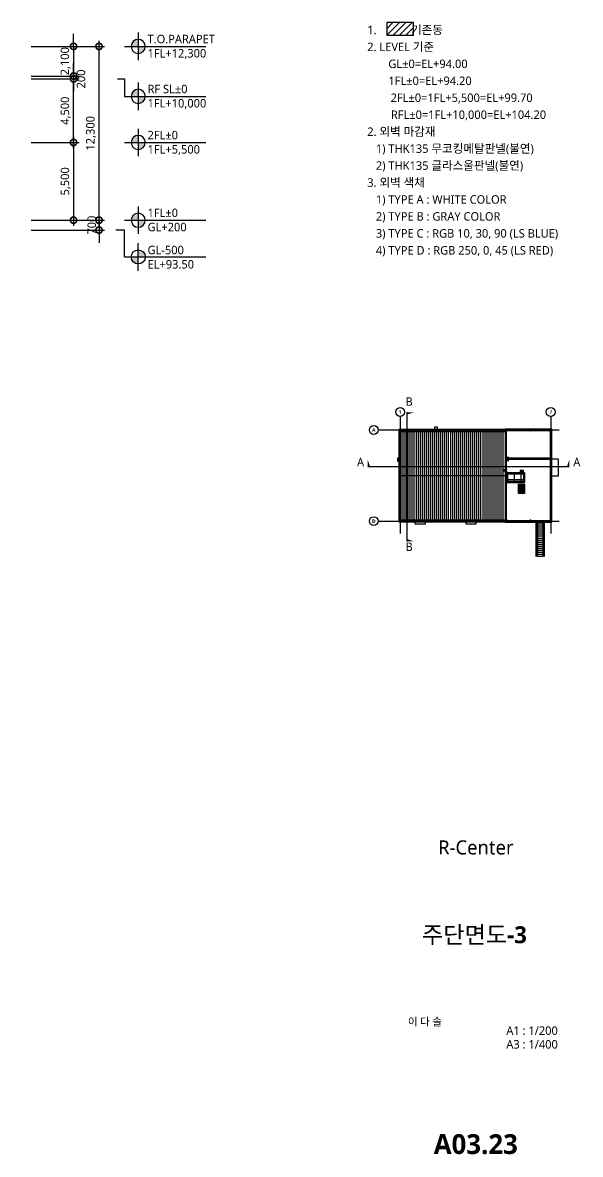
# Model space of a CAD drawing. Header units: millimetres. Extents: x 16690 to 499091, y 5875 to 101442.
# Drawn here: x 459650 to 499091, y 5875 to 85978 of the extents above; entities that cross this region are included whole.
import ezdxf
from ezdxf.enums import TextEntityAlignment as Align
from ezdxf.xclip import XClip

# ---------------------------------------------------------------- set-up
doc = ezdxf.new("R2010")
doc.units = ezdxf.units.MM
doc.header["$LTSCALE"] = 200
doc.header["$XCLIPFRAME"] = 0
for name, pattern in [('CEN-GAUN', [32.2, 30, -1, 0.2, -1]), ('HIDD', [1.05, 0.6, -0.45]), ('XR01-B21-EA-1-P$0$HID', [2.3, 1.5, -0.8])]:
    doc.linetypes.add(name, pattern=pattern)
doc.layers.get('DEFPOINTS').update_dxf_attribs({"color": 137})
for name, color, linetype in [('3TXT', 3, 'Continuous'), ('CAGE_LADDER', 8, 'Continuous'), ('CEN', 1, 'CEN-GAUN'), ('DIM', 7, 'Continuous'), ('ELE-3', 3, 'Continuous'), ('ELE-4', 4, 'Continuous'), ('ELE-5', 5, 'Continuous'), ('ELE-6', 6, 'Continuous'), ('ELE-7', 7, 'Continuous'), ('ELE-8', 8, 'Continuous'), ('ELE-9', 9, 'Continuous'), ('HAT', 8, 'Continuous'), ('R.D', 6, 'Continuous'), ('SYM', 6, 'Continuous'), ('SYM-BUB', 3, 'Continuous'), ('SYM-LEAD', 6, 'Continuous'), ('SYM-LEVEL', 7, 'Continuous'), ('TEXT', 3, 'Continuous'), ('XR-SHEET$0$TITLE', 7, 'Continuous'), ('XR-SHEET$1$SHT', 5, 'Continuous'), ('XR-SHEET$1$TEXT', 3, 'Continuous')]:
    doc.layers.add(name, color=color, linetype=linetype)
doc.styles.add('$0$스타일1', font='malgun.ttf')
doc.styles.add('XR-SHEET$0$굴림체(옥산)', font='malgun.ttf')
doc.styles.add('맑은고딕B', font='malgunbd.ttf')
doc.styles.add('스타일1', font='malgun.ttf')
doc.dimstyles.new('CJA', dxfattribs={"dimscale": 300, "dimtxt": 2.7, "dimasz": 1, "dimexe": 2, "dimexo": 3, "dimgap": 1, "dimtad": 1, "dimdec": 0, "dimzin": 1, "dimdsep": 46, "dimlunit": 6, "dimtxsty": '$0$스타일1', "dimblk": 'CJDOT', "dimcen": 0.09, "dimdle": 1, "dimclrd": 256, "dimclre": 256, "dimclrt": 3, "dimadec": 0, "dimazin": 0, "dimtfac": 1, "dimtdec": 0, "dimtix": 1, "dimtmove": 2, "dimatfit": 3, "dimldrblk": 'CJDOT', "dimfxl": 1, "dimtolj": 1, "dimtzin": 1, "dimarcsym": 0})

# ---------------------------------------------------------------- blocks, each defined once
blk = doc.blocks.new('_DotSmall')
at = {"color": 0, "linetype": 'ByBlock', "const_width": 0.5}
blk.add_lwpolyline([(-0.0625, 0, 1), (0.0625, 0, 1)], format="xyb", close=True, dxfattribs=at)
blk = doc.blocks.new('*D93')
at = {"layer": 'DEFPOINTS', "color": 0, "transparency": 16777216}
for p in [(459650, 84295), (465050, 84295), (459650, 71995)]:
    blk.add_point(p, dxfattribs=at)
at = {"layer": 'DIM', "color": 7, "lineweight": -2, "transparency": 16777216}
for p, q in [((460250, 84295), (465450, 84295)), ((465050, 71595), (465050, 84695)), ((460250, 71995), (465450, 71995))]:
    blk.add_line(p, q, dxfattribs=at)
at = {"layer": 'DIM', "color": 7, "lineweight": -2, "transparency": 16777216, "xscale": 900, "yscale": 900, "zscale": 900}
for p, rotation in [((465050, 84295), 90), ((465050, 71995), 270)]:
    blk.add_blockref('_DotSmall', p, dxfattribs=dict(at, rotation=rotation))
at = {"layer": 'DIM', "color": 3, "transparency": 16777216, "insert": (464488, 78145), "char_height": 600, "attachment_point": 5, "rotation": 90, "style": '$0$스타일1'}
blk.add_mtext('\\A1;12,300', dxfattribs=at)
blk = doc.blocks.new('CJDOT')
blk.add_line((-2, 0), (2, 0))
at = {"const_width": 0.5}
blk.add_lwpolyline([(-0.25, 0, 1), (0.25, 0, 1)], format="xyb", close=True, dxfattribs=at)
blk = doc.blocks.new('*D94')
at = {"layer": 'DEFPOINTS', "color": 0, "transparency": 16777216}
for p in [(459650, 77495), (459650, 71995), (463250, 71995)]:
    blk.add_point(p, dxfattribs=at)
at = {"layer": 'DIM', "color": 7, "lineweight": -2, "transparency": 16777216}
for p, q in [((463250, 77895), (463250, 71595)), ((460250, 77495), (463650, 77495)), ((460250, 71995), (463650, 71995))]:
    blk.add_line(p, q, dxfattribs=at)
at = {"layer": 'DIM', "color": 7, "lineweight": -2, "transparency": 16777216, "xscale": 900, "yscale": 900, "zscale": 900}
for p, rotation in [((463250, 77495), 90), ((463250, 71995), 270)]:
    blk.add_blockref('_DotSmall', p, dxfattribs=dict(at, rotation=rotation))
at = {"layer": 'DIM', "color": 3, "transparency": 16777216, "insert": (462690, 74745), "char_height": 600, "attachment_point": 5, "rotation": 90, "style": '$0$스타일1'}
blk.add_mtext('\\A1;5,500', dxfattribs=at)
blk = doc.blocks.new('*D95')
at = {"layer": 'DEFPOINTS', "color": 0, "transparency": 16777216}
for p in [(459650, 81995), (463250, 81995), (459650, 77495)]:
    blk.add_point(p, dxfattribs=at)
at = {"layer": 'DIM', "color": 7, "lineweight": -2, "transparency": 16777216}
for p, q in [((460250, 81995), (463650, 81995)), ((463250, 77095), (463250, 82395)), ((460250, 77495), (463650, 77495))]:
    blk.add_line(p, q, dxfattribs=at)
at = {"layer": 'DIM', "color": 7, "lineweight": -2, "transparency": 16777216, "xscale": 900, "yscale": 900, "zscale": 900}
for p, rotation in [((463250, 81995), 90), ((463250, 77495), 270)]:
    blk.add_blockref('_DotSmall', p, dxfattribs=dict(at, rotation=rotation))
at = {"layer": 'DIM', "color": 3, "transparency": 16777216, "insert": (462690, 79745), "char_height": 600, "attachment_point": 5, "rotation": 90, "style": '$0$스타일1'}
blk.add_mtext('\\A1;4,500', dxfattribs=at)
blk = doc.blocks.new('*D96')
at = {"layer": 'DEFPOINTS', "color": 0, "transparency": 16777216}
for p in [(459650, 71995), (459650, 71295), (465050, 71295)]:
    blk.add_point(p, dxfattribs=at)
at = {"layer": 'DIM', "color": 7, "lineweight": -2, "transparency": 16777216}
for p, q in [((465050, 71995), (465050, 72895)), ((460250, 71995), (465450, 71995)), ((460250, 71295), (465450, 71295)), ((465050, 71995), (465050, 71295)), ((465050, 71295), (465050, 70395))]:
    blk.add_line(p, q, dxfattribs=at)
at = {"layer": 'DIM', "color": 7, "lineweight": -2, "transparency": 16777216, "xscale": 900, "yscale": 900, "zscale": 900}
for p, rotation in [((465050, 71995), 270), ((465050, 71295), 90)]:
    blk.add_blockref('_DotSmall', p, dxfattribs=dict(at, rotation=rotation))
at = {"layer": 'DIM', "color": 3, "transparency": 16777216, "insert": (464540, 71645), "char_height": 600, "attachment_point": 5, "rotation": 90, "style": '$0$스타일1'}
blk.add_mtext('\\A1;700', dxfattribs=at)
blk = doc.blocks.new('*D97')
at = {"layer": 'DEFPOINTS', "color": 0, "transparency": 16777216}
for p in [(459650, 84295), (459650, 82195), (463250, 82195)]:
    blk.add_point(p, dxfattribs=at)
at = {"layer": 'DIM', "color": 7, "lineweight": -2, "transparency": 16777216}
for p, q in [((463250, 84295), (463250, 85195)), ((460250, 84295), (463650, 84295)), ((463250, 84295), (463250, 82195)), ((460250, 82195), (463650, 82195)), ((463250, 82195), (463250, 81295))]:
    blk.add_line(p, q, dxfattribs=at)
at = {"layer": 'DIM', "color": 7, "lineweight": -2, "transparency": 16777216, "xscale": 900, "yscale": 900, "zscale": 900}
for p, rotation in [((463250, 84295), 270), ((463250, 82195), 90)]:
    blk.add_blockref('_DotSmall', p, dxfattribs=dict(at, rotation=rotation))
at = {"layer": 'DIM', "color": 3, "transparency": 16777216, "insert": (462688, 83245), "char_height": 600, "attachment_point": 5, "rotation": 90, "style": '$0$스타일1'}
blk.add_mtext('\\A1;2,100', dxfattribs=at)
blk = doc.blocks.new('LEVEL1')
at = {"layer": 'SYM-LEVEL'}
h = blk.add_hatch(color=6, dxfattribs=at)
edge = h.paths.add_edge_path()
edge.add_ellipse((4.87, 0), major_axis=(1.77, 1.77), ratio=1, start_angle=405, end_angle=495)
edge.add_line((2.37, 0), (4.87, 0))
edge.add_line((4.87, 0), (4.87, 2.5))
edge = h.paths.add_edge_path()
edge.add_ellipse((4.87, 0), major_axis=(1.77, 1.77), ratio=1, start_angle=225, end_angle=315)
edge.add_line((7.37, 0), (4.87, 0))
edge.add_line((4.87, 0), (4.87, -2.5))
at = {"layer": 'SYM-LEVEL', "color": 6}
for p, q in [((4.87, 4.87), (4.87, -4.87)), ((0, 0), (9.74, 0)), ((9.07, 0), (28.8, 0))]:
    blk.add_line(p, q, dxfattribs=at)
blk.add_ellipse((4.87, 0), major_axis=(1.77, 1.77), ratio=1, start_param=5.497787, end_param=11.780972, dxfattribs=at)
at = {"layer": 'SYM-LEVEL', "color": 3, "style": '스타일1'}
for tag, p in [('1층-바닥마감', (8.16, 1.11)), ('EL-+100', (8.16, -3.93))]:
    blk.add_attdef(tag, p, '', height=3, dxfattribs=at)
blk = doc.blocks.new('CAGE_RADDER')
at = {"layer": 'CAGE_LADDER'}
h = blk.add_hatch(dxfattribs=at)
h.set_pattern_fill('GRATE', color=256, scale=100, angle=90, style=0)
h.set_pattern_definition([(90, (814.94, 130.295), (-79.375, -2e-14), []), (180, (814.94, 130.3), (5e-14, -317.5), [])])
h.paths.add_polyline_path([(0, -382), (0, 326), (500, 326), (500, -382)])
for p, q in [((-801, 258), (-802, 263)), ((-761, 270), (-763, 276)), ((-118, 278), (-693, 278)), ((-118, 272), (-693, 272)), ((-526, 278), (-526, 283)), ((-526, 283), (-485, 283)), ((-485, 283), (-485, 278)), ((-157, 272), (-157, -322)), ((-141, 272), (-141, -322)), ((-118, 278), (-118, 272)), ((610, 326), (-97, 326)), ((-97, 326), (-97, 272)), ((610, 272), (-97, 272)), ((0, 214), (0, 268)), ((0, 268), (0, 214)), ((610, 326), (610, 272)), ((-995, -5), (-1001, -5)), ((-995, -46), (-1001, -46)), ((-801, -308), (-802, -314)), ((-761, -321), (-763, -326)), ((-118, -322), (-693, -322)), ((-688, -328), (-693, -328)), ((-626, -328), (-688, -328)), ((-626, -328), (-118, -328)), ((-526, -334), (-526, -328)), ((-485, -334), (-526, -334)), ((-485, -328), (-485, -334)), ((-118, -328), (-118, -322)), ((610, -328), (-97, -328)), ((-97, -382), (-97, -328)), ((610, -382), (-97, -382)), ((0, -268), (0, -214)), ((0, -214), (0, -268)), ((610, -382), (610, -328))]:
    blk.add_line(p, q, dxfattribs=at)
at = {"layer": 'CAGE_LADDER', "linetype": 'XR01-B21-EA-1-P$0$HID'}
for p, q in [((610, 277), (-97, 277)), ((610, -334), (-97, -334))]:
    blk.add_line(p, q, dxfattribs=at)
at = {"layer": 'CAGE_LADDER'}
for points in [[(-97, 278), (-97, 330), (-99, 330, 0.4142136), (-102, 326), (-102, 290, -0.4142136), (-109, 283), (-198, 283, 0.4142136), (-201, 280), (-201, 278)], [(-97, -328), (-97, -380), (-99, -380, -0.4142136), (-102, -377), (-102, -340, 0.4142136), (-109, -334), (-198, -334, -0.4142136), (-201, -331), (-201, -328)]]:
    blk.add_lwpolyline(points, format="xyb", close=True, dxfattribs=at)
blk.add_lwpolyline([(500, 326), (0, 326), (0, -382), (500, -382)], close=True, dxfattribs=at)
for centre, radius, start, end in [((-693, -25), 303, 89.98419, 269.98419), ((-693, -25), 297, 89.98419, 269.98419), ((-686, -39), 324, 103.6998, 111.04076), ((-678, -25), 323, 176.32467, 183.67533), ((-686, -11), 324, 248.95924, 256.3002)]:
    blk.add_arc(centre, radius, start, end, dxfattribs=at)
blk = doc.blocks.new('%%P150RD')
at = {"layer": 'R.D', "color": 1}
for p, q in [((-175, 0), (175, 0)), ((0, 175), (0, -175))]:
    blk.add_line(p, q, dxfattribs=at)
at = {"layer": 'R.D'}
blk.add_circle((0, 0), 75, dxfattribs=at)
blk = doc.blocks.new('A$C34F20437')
at = {"layer": 'CEN'}
for points in [[(-150, 0), (150, 0)], [(0, -150), (0, 150)]]:
    blk.add_lwpolyline(points, dxfattribs=at)
at = {"layer": 'ELE-7'}
blk.add_circle((0, 0), 37.5, dxfattribs=at)
at = {"layer": 'ELE-8'}
blk.add_circle((0, 0), 87.5, dxfattribs=at)
blk = doc.blocks.new('NEW_BUB')
at = {"layer": 'SYM-BUB', "color": 6}
blk.add_line((0, 3), (0, 0), dxfattribs=at)
blk.add_circle((0, 8.5), 5.5, dxfattribs=at)
at = {"layer": 'SYM-BUB', "color": 3, "style": '맑은고딕B'}
blk.add_attdef('X', text='', height=4.5, dxfattribs=at).set_placement((0, 8.5), align=Align.MIDDLE)
blk = doc.blocks.new('xr-key')
at = {"layer": 'HAT'}
h = blk.add_hatch(dxfattribs=at)
h.set_pattern_fill('LINE', color=251, scale=300, angle=90)
h.set_pattern_definition([(90, (-383837.6, -452418.9), (-952.5, 6e-14), [])])
h.paths.add_polyline_path([(22700, 31500), (9400, 31500), (9400, 23000), (22700, 23000)])
h.paths.add_polyline_path([(34200, 31500), (22700, 31500), (22700, 23000), (34200, 23000)])
h.paths.add_polyline_path([(45700, 31500), (34200, 31500), (34200, 23000), (45700, 23000)])
h.paths.add_polyline_path([(58700, 31500), (45700, 31500), (45700, 23000), (58700, 23000)])
h.paths.add_polyline_path([(22700, 40000), (9400, 40000), (9400, 31500), (22700, 31500)])
h.paths.add_polyline_path([(34200, 40000), (22700, 40000), (22700, 31500), (34200, 31500)])
h.paths.add_polyline_path([(45700, 40000), (34200, 40000), (34200, 31500), (45700, 31500)])
h.paths.add_polyline_path([(58700, 40000), (45700, 40000), (45700, 31500), (58700, 31500)])
h.paths.add_polyline_path([(22700, 52350), (9400, 52350), (9400, 40000), (22700, 40000)])
h.paths.add_polyline_path([(58700, 52350), (45700, 52350), (45700, 40000), (58700, 40000)])
h.paths.add_polyline_path([(45700, 52350), (34200, 52350), (34200, 40000), (45700, 40000)])
h.paths.add_polyline_path([(34200, 52350), (22700, 52350), (22700, 40000), (34200, 40000)])
h.paths.add_polyline_path([(22700, 10650), (34200, 10650), (34200, 23000), (22700, 23000)])
h.paths.add_polyline_path([(9400, 10650), (22700, 10650), (22700, 23000), (9400, 23000)])
h.paths.add_polyline_path([(45700, 10650), (58700, 10650), (58700, 23000), (45700, 23000)])
h.paths.add_polyline_path([(34200, 10650), (45700, 10650), (45700, 23000), (34200, 23000)])
h = blk.add_hatch(dxfattribs=at)
h.set_pattern_fill('ANSI37', color=251, scale=1000, angle=45)
h.set_pattern_definition([(90, (67300, 30512.5), (-3175, 0), []), (180, (67300, 30512.5), (-2e-13, -3175), [])])
h.paths.add_polyline_path([(59400, 28700), (67300, 28700), (67300, 32325), (59400, 32325)])
h = blk.add_hatch(dxfattribs=at)
h.set_pattern_fill('_USER', color=251, scale=500, angle=-90, pattern_type=0)
h.set_pattern_definition([(270, (67350, 33825), (500, -9e-14), [])])
h.paths.add_polyline_path([(67350, 33825), (67350, 32825), (65850, 32825), (65850, 33825)])
h = blk.add_hatch(dxfattribs=at)
h.set_pattern_fill('_USER', color=251, scale=200, pattern_type=0)
h.set_pattern_definition([(0, (-536900, -32900), (0, 200), [])])
h.paths.add_polyline_path([(67600, 27175), (67600, 23300), (65200, 23300), (65200, 27175)])
h = blk.add_hatch(dxfattribs=at)
h.set_pattern_fill('_USER', color=251, scale=950, pattern_type=0)
h.set_pattern_definition([(0, (-368700, -32900), (0, 950), [])])
h.paths.add_polyline_path([(74000, 9565), (74000, -18460), (76700, -18460), (76700, 9565)])
at = {"layer": 'ELE-3', "color": 251}
for p, q in [((59200, 52800), (59200, 39825)), ((59200, 39215), (59200, 32825)), ((59200, 28200), (59200, 10200))]:
    blk.add_line(p, q, dxfattribs=at)
blk.add_lwpolyline([(58700, 9565), (80635, 9565), (80635, 53435), (58700, 53435)], close=True, dxfattribs=at)
for points in [[(59200, 52800), (80000, 52800), (80000, 39825)], [(58700, 39215), (80635, 39215)], [(59200, 39825), (80000, 39825)], [(80000, 39215), (80000, 10200), (59200, 10200)]]:
    blk.add_lwpolyline(points, dxfattribs=at)
at = {"layer": 'ELE-4', "color": 251}
blk.add_line((9400, 31500), (58700, 31500), dxfattribs=at)
for points in [[(58700, 9565), (8765, 9565), (8765, 53435), (58700, 53435)], [(58700, 10200), (9400, 10200), (9400, 52800), (58700, 52800)]]:
    blk.add_lwpolyline(points, dxfattribs=at)
for points in [[(58900, 32825), (67800, 32825), (67800, 28200), (58900, 28200)], [(59400, 32325), (67300, 32325), (67300, 28700), (59400, 28700)], [(67600, 27175), (67600, 23300), (65200, 23300), (65200, 27175)]]:
    blk.add_lwpolyline(points, close=True, dxfattribs=at)
at = {"layer": 'ELE-5', "color": 251}
for p, q in [((9400, 52350), (58700, 52350)), ((9400, 10650), (58700, 10650)), ((74000, 9565), (74000, -18460))]:
    blk.add_line(p, q, dxfattribs=at)
at = {"layer": 'ELE-6', "color": 251}
for p, q in [((73200, 9565), (73200, -18460)), ((73700, 9565), (73700, -18460)), ((76700, -18460), (76700, 9565)), ((77200, -18460), (77200, 9565))]:
    blk.add_line(p, q, dxfattribs=at)
blk.add_lwpolyline([(66100, 32825), (58900, 32825), (58900, 28200), (67800, 28200), (67800, 32825), (67100, 32825)], dxfattribs=at)
at = {"layer": 'ELE-7', "color": 251}
blk.add_lwpolyline([(67350, 32825), (67350, 33825), (65850, 33825), (65850, 32825)], dxfattribs=at)
at = {"layer": 'ELE-8', "color": 251}
for points in [[(26850, 53435), (26850, 54335), (25350, 54335), (25350, 53435)], [(8765, 39750), (7865, 39750), (7865, 38250), (8765, 38250)], [(80635, 39400), (83635, 39400), (83635, 31200), (80615, 31200)], [(16100, 9565), (16100, 8665), (21100, 8665), (21100, 9565)], [(40100, 9565), (40100, 8665), (45100, 8665), (45100, 9565)]]:
    blk.add_lwpolyline(points, dxfattribs=at)
at = {"layer": 'ELE-8', "color": 251, "linetype": 'HIDD'}
for points in [[(59581, 32200), (59581, 33000)], [(59656, 32200), (59656, 33000)], [(59581, 28825), (59581, 28025)], [(59656, 28825), (59656, 28025)]]:
    blk.add_lwpolyline(points, dxfattribs=at)
at = {"layer": 'ELE-8', "color": 251}
blk.add_lwpolyline([(67850, 27425), (67850, 23050), (64950, 23050), (64950, 27425)], close=True, dxfattribs=at)
at = {"layer": 'HAT', "color": 251}
for p, q in [((9200, 58258), (9200, 4115)), ((80200, 58258), (80200, 4115)), ((0, 53000), (84150, 53000)), ((0, 10000), (84150, 10000))]:
    blk.add_line(p, q, dxfattribs=at)
at = {"layer": 'CAGE_LADDER', "color": 251, "rotation": 90}
blk.add_blockref('CAGE_RADDER', (60026, 39455), dxfattribs=at)
at = {"layer": 'CAGE_LADDER', "color": 251}
blk.add_blockref('CAGE_RADDER', (58700, 33982), dxfattribs=at)
at = {"layer": 'ELE-9', "color": 251, "xscale": -1, "rotation": 90}
for p in [(59618, 33000), (59618, 32200)]:
    blk.add_blockref('A$C34F20437', p, dxfattribs=at)
at = {"layer": 'ELE-9', "color": 251, "rotation": 90}
for p in [(59618, 28825), (59618, 28025)]:
    blk.add_blockref('A$C34F20437', p, dxfattribs=at)
at = {"layer": 'R.D', "color": 251, "xscale": -0.6666666666666666, "yscale": 0.6666666666666666, "zscale": 0.6666666666666666}
for p in [(9700, 52600), (20700, 52600), (32700, 52600), (44700, 52600), (51700, 52600), (58200, 52600), (59500, 52600), (70600, 52600), (79700, 52600), (59500, 38715), (9700, 10400), (20700, 10400), (32700, 10400), (44700, 10400), (51700, 10400), (58200, 10400), (59500, 10500), (70600, 10500), (73850, 8050)]:
    blk.add_blockref('%%P150RD', p, dxfattribs=at)
at = {"layer": 'SYM-BUB', "xscale": 380.952380952381, "yscale": 380.952380952381, "zscale": 380.952380952381}
for p, values in [((9200, 58258), {'X': '1'}), ((80200, 58258), {'X': '7'})]:
    blk.add_blockref('NEW_BUB', p, dxfattribs=at).add_auto_attribs(values)
at = {"layer": 'SYM-BUB'}
ref = blk.add_blockref('NEW_BUB', (0, 53000), dxfattribs=dict(at, xscale=380.952380952381, yscale=380.952380952381, zscale=380.952380952381, rotation=90))
ref.add_attrib('X', 'A', dxfattribs={"color": 3, "height": 1667, "style": '맑은고딕B'}).set_placement((-3238, 53000), align=Align.MIDDLE)
ref = blk.add_blockref('NEW_BUB', (0, 10000), dxfattribs=dict(at, xscale=380.952380952381, yscale=380.952380952381, zscale=380.952380952381, rotation=90))
ref.add_attrib('X', 'D', dxfattribs={"color": 3, "height": 1667, "style": '맑은고딕B'}).set_placement((-3238, 10000), align=Align.MIDDLE)
blk = doc.blocks.new('*D113')
at = {"layer": 'DEFPOINTS', "color": 0, "transparency": 16777216}
for p in [(459650, 82195), (459650, 81995), (463250, 82195)]:
    blk.add_point(p, dxfattribs=at)
at = {"layer": 'DIM', "color": 7, "lineweight": -2, "transparency": 16777216}
for p, q in [((463250, 82195), (463250, 83095)), ((460250, 82195), (463650, 82195)), ((460250, 81995), (463650, 81995)), ((463250, 81995), (463250, 82195)), ((463250, 81995), (463250, 81095))]:
    blk.add_line(p, q, dxfattribs=at)
at = {"layer": 'DIM', "color": 7, "lineweight": -2, "transparency": 16777216, "xscale": 900, "yscale": 900, "zscale": 900}
for p, rotation in [((463250, 82195), 270), ((463250, 81995), 90)]:
    blk.add_blockref('_DotSmall', p, dxfattribs=dict(at, rotation=rotation))
at = {"layer": 'DIM', "color": 3, "transparency": 16777216, "insert": (463780, 81990), "char_height": 600, "attachment_point": 5, "rotation": 90, "style": '$0$스타일1'}
blk.add_mtext('\\A1;200', dxfattribs=at)
blk = doc.blocks.new('XR-TITLE')
at = {"layer": 'XR-SHEET$0$TITLE', "true_color": 0x000000, "style": 'XR-SHEET$0$굴림체(옥산)'}
for tag, height, p in [('동명칭', 6, (776.77, -457.26)), ('SCALE-A1', 3, (797.5, -522)), ('SCALE-A3', 3, (797.5, -527)), ('DATA', 3, (797.5, -540))]:
    blk.add_attdef(tag, text='', height=height, dxfattribs=at).set_placement(p, align=Align.MIDDLE)
for tag, height, p in [('TITLE1', 6, (776.5, -479.4)), ('TITLE4', 6, (776.5, -484.39)), ('TITLE2', 6, (776.5, -489)), ('TITLE5', 6, (776.5, -493.99)), ('TITLE3', 6, (776.5, -498.7)), ('NAME-1', 3, (760.16, -517.5)), ('NAME-2', 3, (760.16, -526.5)), ('A0.00', 7, (776.5, -561))]:
    blk.add_attdef(tag, text='', height=height, dxfattribs=at).set_placement(p, align=Align.MIDDLE_CENTER)
blk = doc.blocks.new('A$C2f394df1')
at = {"layer": 'HAT'}
h = blk.add_hatch(dxfattribs=at)
h.set_pattern_fill('ANSI31', color=256, scale=100)
h.set_pattern_definition([(45, (-147357.73, -86982.5), (-224.5064, 224.5064), [])])
h.paths.add_polyline_path([(2304, -1022), (2304, -1911), (4202, -1911), (4202, -1022)])
at = {"layer": 'HAT', "color": 6}
blk.add_lwpolyline([(2304, -1911), (4202, -1911), (4202, -1022), (2304, -1022)], close=True, dxfattribs=at)
at = {"layer": '3TXT', "style": '스타일1'}
for s, p in [('   GL±0=EL+94.00', (4912, -3939)), ('   1FL±0=EL+94.20', (5058, -5139)), ('   2FL±0=1FL+5,500=EL+99.70', (7292, -6339)), ('   RFL±0=1FL+10,000=EL+104.20', (7776, -7539))]:
    blk.add_text(s, height=600, dxfattribs=at).set_placement(p, align=Align.MIDDLE_CENTER)
at = {"layer": 'TEXT', "color": 3, "style": '스타일1'}
for s, p in [('1.            기존동', (921, -1839)), ('2. LEVEL 기준', (921, -3039)), ('2. 외벽 마감재', (921, -9039)), ('1) THK135 무코킹메탈판넬(불연)', (1531, -10239)), ('2) THK135 글라스울판넬(불연)', (1531, -11439)), ('3. 외벽 색채', (921, -12639)), ('1) TYPE A : WHITE COLOR', (1531, -13839)), ('2) TYPE B : GRAY COLOR', (1531, -15039)), ('3) TYPE C : RGB 10, 30, 90 (LS BLUE)', (1531, -16239)), ('4) TYPE D : RGB 250, 0, 45 (LS RED)', (1531, -17439))]:
    blk.add_text(s, height=600, dxfattribs=at).set_placement(p)

msp = doc.modelspace()

# ---------------------------------------------------------------- linework, layer by layer
at = {"layer": 'SYM'}
for p, q in [((486852.3, 49255), (486852.3, 58402.5)), ((498303, 54539.9), (484060.9, 54539.9))]:
    msp.add_line(p, q, dxfattribs=at)
for points in [[(487332.3, 58402.5), (487332.3, 58402.5), (486852.3, 58242.5), (486852.3, 58402.5)], [(484060.9, 55019.9), (484060.9, 55019.9), (484220.9, 54539.9), (484060.9, 54539.9)], [(498303, 55019.9), (498303, 55019.9), (498143, 54539.9), (498303, 54539.9)], [(487332.3, 49255), (487332.3, 49255), (486852.3, 49415), (486852.3, 49255)]]:
    msp.add_solid(points, dxfattribs=at)
at = {"layer": 'SYM-LEAD'}
msp.add_lwpolyline([(466350, 81994.9), (466850, 81994.9), (466850, 80757.9), (467618, 80757.9)], dxfattribs=at)
at = {"layer": 'SYM-LEVEL', "color": 6}
msp.add_lwpolyline([(466850, 69394.9), (466850, 71294.9), (466250, 71294.9)], dxfattribs=at)

# ---------------------------------------------------------------- block references
ref = msp.add_blockref('xr-key', (484968.6, 49194.6), dxfattribs=dict(xscale=0.15, yscale=0.15, zscale=0.15))
XClip(ref).set_block_clipping_path([(-12457.5253566643, -6646.1549308344), (102209.1413113233, 68036.1980107356)])
at = {"layer": 'HAT'}
msp.add_blockref('A$C2f394df1', (483100, 87000), dxfattribs=at)
at = {"layer": 'SYM-LEVEL', "xscale": 200.000000000167, "yscale": 200.000000000167, "zscale": 200.000000000167}
for p, values in [((466850, 84294.9), {'EL-+100': '1FL+12,300', '1층-바닥마감': 'T.O.PARAPET'}), ((466850, 80757.9), {'EL-+100': '1FL+10,000', '1층-바닥마감': 'RF SL±0'}), ((466850, 77494.9), {'EL-+100': '1FL+5,500', '1층-바닥마감': '2FL±0'}), ((466850, 71994.9), {'EL-+100': 'GL+200', '1층-바닥마감': '1FL±0'})]:
    msp.add_blockref('LEVEL1', p, dxfattribs=at).add_auto_attribs(values)
at = {"layer": 'SYM-LEVEL'}
ref = msp.add_blockref('LEVEL1', (466850, 69394.9), dxfattribs=dict(at, xscale=-200.000000000167, yscale=200.000000000167, zscale=200.000000000167, rotation=180))
ref.add_attrib('EL-+100', 'GL-500', (468481.4, 69581), dxfattribs={"color": 3, "height": 600, "style": '스타일1'})
ref.add_attrib('1층-바닥마감', 'EL+93.50', (468481.4, 68574.3), dxfattribs={"color": 3, "height": 600, "style": '스타일1'})
at = {"layer": 'TEXT'}
ref = msp.add_blockref('XR-TITLE', (336400, 0), dxfattribs=dict(at, xscale=200, yscale=200, zscale=200))
ref.add_attrib('TITLE2', '주단면도-3', dxfattribs={"layer": 'XR-SHEET$1$SHT', "color": 4, "true_color": 0x000004, "height": 1200, "style": '맑은고딕B'}).set_placement((491600.1, 21417.2), align=Align.MIDDLE_CENTER)
ref.add_attrib('NAME-1', '이 다 솔', dxfattribs={"layer": 'XR-SHEET$1$TEXT', "color": 3, "true_color": 0x000003, "height": 540, "style": '스타일1'}).set_placement((486900, 15266.5, 2754.3), align=Align.MIDDLE_LEFT)
ref.add_attrib('SCALE-A1', 'A1 : 1/200', dxfattribs={"layer": 'XR-SHEET$1$SHT', "color": 3, "true_color": 0x000003, "height": 600, "style": '스타일1'}).set_placement((495678.2, 14634.4), align=Align.MIDDLE_CENTER)
ref.add_attrib('SCALE-A3', 'A3 : 1/400', dxfattribs={"layer": 'XR-SHEET$1$SHT', "color": 3, "true_color": 0x000003, "height": 600, "style": '스타일1'}).set_placement((495678.2, 13661.5), align=Align.MIDDLE_CENTER)
ref.add_attrib('A0.00', 'A03.23', dxfattribs={"layer": 'XR-SHEET$1$SHT', "color": 4, "true_color": 0x000004, "height": 1400, "style": '맑은고딕B'}).set_placement((491700, 6600), align=Align.MIDDLE_CENTER)

# ---------------------------------------------------------------- texts
at = {"layer": 'SYM', "style": '스타일1'}
for s, p in [('B', (486726.3, 58856.6)), ('A', (483296.7, 54575.5)), ('A', (498592.8, 54575.5)), ('B', (486726.3, 48577.9))]:
    msp.add_text(s, height=600, dxfattribs=at).set_placement(p)
at = {"layer": 'TEXT', "style": '스타일1'}
msp.add_text('R-Center', height=1000, dxfattribs=at).set_placement((491700, 27600), align=Align.MIDDLE_CENTER)

# ---------------------------------------------------------------- dimensions: what is measured, and where the dimension line sits
at = {"layer": 'DIM'}
for base, p1, p2, angle, picture, middle in [((463250, 82194.9), (459650, 84294.9), (459650, 82194.9), 270, '*D97', (462688, 83244.9)), ((465050, 84294.9), (459650, 71994.9), (459650, 84294.9), 270, '*D93', (464488, 78144.9)), ((463250, 81994.9), (459650, 77494.9), (459650, 81994.9), 90, '*D95', (462689.7, 79744.9)), ((463250, 71994.9), (459650, 77494.9), (459650, 71994.9), 270, '*D94', (462689.7, 74744.9)), ((465050, 71294.9), (459650, 71994.9), (459650, 71294.9), 90, '*D96', (464540, 71644.9))]:
    dim = msp.add_linear_dim(base=base, p1=p1, p2=p2, angle=angle, dimstyle='CJA', override={"dimscale": 200, "dimtxt": 3, "dimasz": 4.5, "dimblk1": 'DotSmall', "dimblk2": 'DotSmall', "dimsah": 1, "dimdle": 2, "dimclrd": 7, "dimclre": 7}, dxfattribs=at)
    dim.commit()
    dim.dimension.update_dxf_attribs({"geometry": picture, "text_midpoint": middle})
dim = msp.add_linear_dim(base=(463250, 82194.9), p1=(459650, 81994.9), p2=(459650, 82194.9), angle=90, dimstyle='CJA', override={"dimscale": 200, "dimtxt": 3, "dimasz": 4.5, "dimblk1": 'DotSmall', "dimblk2": 'DotSmall', "dimsah": 1, "dimdle": 2, "dimclrd": 7, "dimclre": 7}, dxfattribs=at)
dim.commit()
dim.dimension.update_dxf_attribs({"geometry": '*D113', "text_midpoint": (463780, 81990), "dimtype": 160})

doc.saveas('drawing.dxf')
